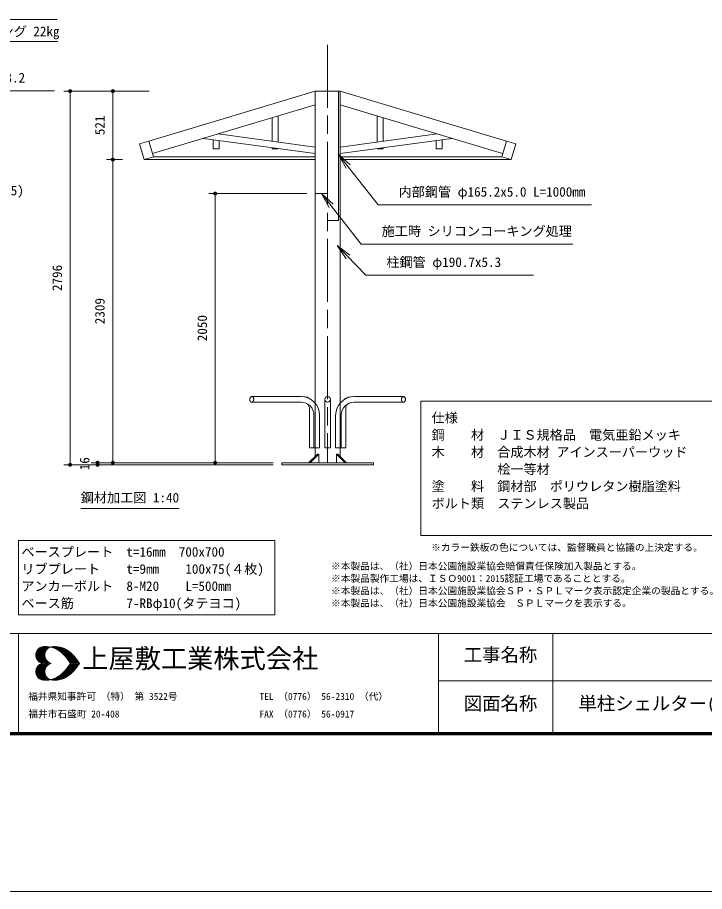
# Model space of a CAD drawing. Units: millimetres at full size, sheet at 1:40, with parts at other scales. Extents: x -800 to 17600, y -600 to 12480.
# Drawn here: x 6152 to 11386, y -600 to 6058 of the extents above; entities that cross this region are included whole.
import ezdxf
from ezdxf.enums import TextEntityAlignment as Align

# ---------------------------------------------------------------- set-up
doc = ezdxf.new("R2010")
doc.units = ezdxf.units.MM
doc.header["$LTSCALE"] = 40
doc.linetypes.add('CHAIN', pattern=[18.5, 12, -1.5, 3.5, -1.5])
for name, color, linetype, lineweight in [('D-BMK', 2, 'CHAIN', 13), ('D-STR', 1, 'Continuous', 13), ('D-STR-DIM', 7, 'Continuous', 13), ('D-STR-HTXT', 7, 'Continuous', 13), ('D-STR-TXT', 7, 'Continuous', 13), ('D-TTL', 7, 'Continuous', 70), ('D-TTL-FRAM', 7, 'Continuous', 13), ('D-TTL-TXT', 7, 'Continuous', 13), ('V-nasSTD', 5, 'Continuous', 13)]:
    doc.layers.add(name, color=color, linetype=linetype, lineweight=lineweight)
doc.layers.add('D-DOC', color=7, linetype='Continuous')
doc.styles.add('ＭＳ ゴシック', font='')
doc.styles.get('ＭＳ ゴシック').set_extended_font_data('MS Gothic')

# ---------------------------------------------------------------- blocks, each defined once
blk = doc.blocks.new('filled_dot')
at = {"color": 0, "linetype": 'Continuous', "lineweight": -2, "const_width": 1.25}
blk.add_lwpolyline([(-0.625, 0, 1), (0.625, 0, 1)], format="xyb", close=True, dxfattribs=at)
blk = doc.blocks.new('open_arrow')
at = {"color": 0, "linetype": 'Continuous', "lineweight": -2}
blk.add_lwpolyline([(7.5, 1.25), (0, 0), (7.5, -1.25)], dxfattribs=at)

msp = doc.modelspace()

# ---------------------------------------------------------------- linework, layer by layer
at = {"layer": 'D-BMK'}
msp.add_line((8514.68, 5850.43), (8514.68, 2666.43), dxfattribs=at)
at = {"layer": 'D-STR'}
for p, q in [((7152.6, 5116.71), (8419.33, 5496.73)), ((8419.33, 5496.73), (8610.03, 5496.73)), ((8419.33, 5496.73), (8419.33, 2713.62)), ((8610.03, 5496.73), (8610.03, 2713.62)), ((9876.75, 5116.71), (8610.03, 5496.73)), ((7181.34, 5020.93), (8419.33, 5392.33)), ((9848.01, 5020.93), (8610.03, 5392.33)), ((8092.18, 5294.18), (8092.18, 5115)), ((8137.18, 5307.68), (8137.18, 5108.9)), ((8892.18, 5307.68), (8892.18, 5108.9)), ((8937.18, 5294.18), (8937.18, 5115)), ((7568.3, 5137.02), (8419.33, 5021.58)), ((7642.18, 5127), (7642.18, 5056.85)), ((7680.88, 5170.79), (8419.33, 5070.63)), ((9348.47, 5170.79), (8610.03, 5070.63)), ((9461.05, 5137.02), (8610.03, 5021.58)), ((9387.18, 5127), (9387.18, 5056.85)), ((7687.18, 5120.89), (7687.18, 5056.85)), ((8092.18, 5065.96), (8092.18, 5056.85)), ((8137.18, 5059.85), (8137.18, 5056.85)), ((8892.18, 5059.85), (8892.18, 5056.85)), ((8937.18, 5065.96), (8937.18, 5056.85)), ((9342.18, 5120.89), (9342.18, 5056.85)), ((7188.52, 4996.98), (8419.33, 4996.98)), ((7642.18, 5056.85), (7687.18, 5056.85)), ((8092.18, 5056.85), (8137.18, 5056.85)), ((9840.83, 4996.98), (8610.03, 4996.98)), ((8937.18, 5056.85), (8892.18, 5056.85)), ((9387.18, 5056.85), (9342.18, 5056.85)), ((7116.68, 4975.43), (8419.33, 4975.43)), ((9912.67, 4975.43), (8610.03, 4975.43)), ((8419.33, 4716.43), (8514.68, 4716.43)), ((7936.84, 3170.43), (8310.81, 3170.43)), ((8493.33, 3149.08), (8493.33, 2780.43)), ((8536.03, 3149.08), (8536.03, 2780.43)), ((8718.54, 3170.43), (9092.51, 3170.43)), ((8310.81, 3127.73), (7933.83, 3127.73)), ((8312.14, 3127.73), (7933.83, 3127.73)), ((8717.21, 3127.73), (9095.53, 3127.73)), ((8718.54, 3127.73), (9095.53, 3127.73)), ((8493.33, 2780.43), (8536.03, 2780.43))]:
    msp.add_line(p, q, dxfattribs=at)
for points in [[(8598.03, 5496.73), (8598.03, 4512.43), (8514.68, 4512.43)], [(8410.81, 2780.43), (8376.63, 2780.43), (8376.63, 3077.73)], [(8618.54, 2780.43), (8652.73, 2780.43), (8652.73, 3077.73)], [(8453.51, 3027.73), (8453.51, 2780.43), (8410.81, 2780.43), (8410.81, 3027.73)], [(8575.84, 3027.73), (8575.84, 2780.43), (8618.54, 2780.43), (8618.54, 3027.73)], [(8370.26, 2666.43), (8436.81, 2730.43), (8447.25, 2730.43)], [(8380.7, 2666.43), (8447.25, 2730.43), (8447.25, 2666.43)], [(8582.1, 2666.43), (8582.1, 2730.43), (8648.65, 2666.43)], [(8659.09, 2666.43), (8592.54, 2730.43), (8582.1, 2730.43)]]:
    msp.add_lwpolyline(points, dxfattribs=at)
for points in [[(7080.77, 5095.16), (7152.6, 5116.71), (7188.52, 4996.98), (7116.68, 4975.43)], [(9948.59, 5095.16), (9876.75, 5116.71), (9840.83, 4996.98), (9912.67, 4975.43)], [(7936.43, 3169.93), (7934.93, 3169.93), (7933.43, 3169.93), (7931.93, 3169.18), (7930.43, 3168.43), (7929.68, 3167.68), (7928.18, 3166.18), (7926.68, 3165.43), (7925.93, 3163.93), (7924.43, 3162.43), (7923.68, 3160.93), (7922.93, 3158.68), (7922.18, 3157.18), (7922.18, 3154.93), (7921.43, 3152.68), (7921.43, 3150.43), (7921.43, 3148.93), (7921.43, 3146.68), (7921.43, 3144.43), (7922.18, 3142.18), (7922.18, 3140.68), (7922.93, 3138.43), (7923.68, 3136.93), (7924.43, 3135.43), (7925.93, 3133.93), (7926.68, 3132.43), (7928.18, 3130.93), (7929.68, 3130.18), (7930.43, 3128.68), (7931.93, 3127.93), (7933.43, 3127.93), (7934.93, 3127.18), (7936.43, 3127.18), (7937.93, 3127.18), (7939.43, 3127.93), (7940.93, 3127.93), (7942.43, 3128.68), (7943.93, 3130.18), (7944.68, 3130.93), (7946.18, 3132.43), (7946.93, 3133.93), (7948.43, 3135.43), (7949.18, 3136.93), (7949.93, 3138.43), (7950.68, 3140.68), (7950.68, 3142.18), (7951.43, 3144.43), (7951.43, 3146.68), (7951.43, 3148.93), (7951.43, 3150.43), (7951.43, 3152.68), (7950.68, 3154.93), (7950.68, 3157.18), (7949.93, 3158.68), (7949.18, 3160.93), (7948.43, 3162.43), (7946.93, 3163.93), (7946.18, 3165.43), (7944.68, 3166.18), (7943.93, 3167.68), (7942.43, 3168.43), (7940.93, 3169.18), (7939.43, 3169.93), (7937.93, 3169.93)], [(9092.18, 3169.93), (9090.68, 3169.93), (9089.18, 3169.93), (9087.68, 3169.18), (9086.18, 3168.43), (9084.68, 3167.68), (9083.93, 3166.18), (9082.43, 3165.43), (9081.68, 3163.93), (9080.18, 3162.43), (9079.43, 3160.93), (9078.68, 3158.68), (9077.93, 3157.18), (9077.93, 3154.93), (9077.18, 3152.68), (9077.18, 3150.43), (9077.18, 3148.93), (9077.18, 3146.68), (9077.18, 3144.43), (9077.93, 3142.18), (9077.93, 3140.68), (9078.68, 3138.43), (9079.43, 3136.93), (9080.18, 3135.43), (9081.68, 3133.93), (9082.43, 3132.43), (9083.93, 3130.93), (9084.68, 3130.18), (9086.18, 3128.68), (9087.68, 3127.93), (9089.18, 3127.93), (9090.68, 3127.18), (9092.18, 3127.18), (9093.68, 3127.18), (9095.18, 3127.93), (9096.68, 3127.93), (9098.18, 3128.68), (9098.93, 3130.18), (9100.43, 3130.93), (9101.93, 3132.43), (9102.68, 3133.93), (9104.18, 3135.43), (9104.93, 3136.93), (9105.68, 3138.43), (9106.43, 3140.68), (9106.43, 3142.18), (9107.18, 3144.43), (9107.18, 3146.68), (9107.18, 3148.93), (9107.18, 3150.43), (9107.18, 3152.68), (9106.43, 3154.93), (9106.43, 3157.18), (9105.68, 3158.68), (9104.93, 3160.93), (9104.18, 3162.43), (9102.68, 3163.93), (9101.93, 3165.43), (9100.43, 3166.18), (9098.93, 3167.68), (9098.18, 3168.43), (9096.68, 3169.18), (9095.18, 3169.93), (9093.68, 3169.93)], [(8164.68, 2666.43), (8864.68, 2666.43), (8864.68, 2650.43), (8164.68, 2650.43)]]:
    msp.add_lwpolyline(points, close=True, dxfattribs=at)
msp.add_circle((8514.68, 3149.08), 21.35, dxfattribs=at)
for centre, radius, start, end in [((8310.81, 3027.73), 142.7, 0, 90), ((8326.63, 3077.73), 92.7, 50.5194, 90), ((8718.54, 3027.73), 142.7, 90, 180), ((8702.73, 3077.73), 92.7, 90, 129.4806), ((8310.81, 3027.73), 100, 0, 90), ((8326.63, 3077.73), 50, 0, 47.36103), ((8718.54, 3027.73), 100, 90, 180), ((8702.73, 3077.73), 50, 132.63897, 180)]:
    msp.add_arc(centre, radius, start, end, dxfattribs=at)
at = {"layer": 'D-STR-DIM'}
for p, q in [((6950.68, 5496.73), (6504.86, 5496.73)), ((6552.86, 2650.43), (6552.86, 5496.73)), ((7153.79, 5496.73), (6829.79, 5496.73)), ((6877.79, 4975.43), (6877.79, 5496.73)), ((6950.68, 4975.43), (6829.79, 4975.43)), ((6950.68, 4975.43), (6829.79, 4975.43)), ((6877.79, 2666.43), (6877.79, 4975.43)), ((8355.33, 4716.43), (7609.79, 4716.43)), ((7657.79, 2666.43), (7657.79, 4716.43)), ((8100.68, 2666.43), (6713.81, 2666.43)), ((6761.81, 2666.43), (6761.81, 2650.43)), ((6950.68, 2666.43), (6829.79, 2666.43)), ((8100.68, 2666.43), (7609.79, 2666.43)), ((8100.68, 2650.43), (6504.86, 2650.43)), ((8100.68, 2650.43), (6713.81, 2650.43))]:
    msp.add_line(p, q, dxfattribs=at)
at = {"layer": 'D-STR-HTXT'}
msp.add_line((4402.93, 5874.03), (6457.92, 5874.03), dxfattribs=at)
for points in [[(4117.86, 5456.28), (4517.49, 6041.9), (4637.49, 6041.9), (6454.91, 6041.9)], [(4885.76, 5141.56), (5155.94, 5499.96), (5275.94, 5499.96), (6433.3, 5499.96)], [(8596.09, 5015.94), (8899.92, 4630.81), (9019.92, 4630.81), (10526.45, 4630.81)], [(8467, 4716.43), (8770.83, 4331.3), (8890.83, 4331.3), (10382, 4331.3)], [(8586.7, 4319.95), (8806.73, 4095.31), (8926.73, 4095.31), (10082.57, 4095.31)]]:
    msp.add_lwpolyline(points, dxfattribs=at)
at = {"layer": 'D-STR-TXT'}
msp.add_line((6633.93, 2317.12), (7383.93, 2317.12), dxfattribs=at)
at = {"layer": 'D-TTL'}
msp.add_lwpolyline([(600, 600), (600, 11280), (16200, 11280), (16200, 600)], close=True, dxfattribs=at)
at = {"layer": 'D-TTL-FRAM'}
for p, q in [((600, 1364.88), (16200, 1364.88)), ((6158.45, 1364.88), (6158.45, 600)), ((12758.45, 1004.88), (9358.45, 1004.88))]:
    msp.add_line(p, q, dxfattribs=at)
at = {"layer": 'D-TTL-FRAM', "color": 2}
for points in [[(9223.67, 3134.38), (11892.66, 3134.38), (11892.66, 2111.94), (9223.67, 2111.94)], [(6158.45, 2075.01), (8111.53, 2075.01), (8111.53, 1507.17), (6158.45, 1507.17)]]:
    msp.add_lwpolyline(points, close=True, dxfattribs=at)
at = {"layer": 'D-TTL-TXT'}
for p, q in [((9358.45, 1364.88), (9358.45, 600)), ((10231.92, 600), (10231.92, 1364.88)), ((6290.79, 1201.56), (6354.95, 1265.73)), ((6291.62, 1192.4), (6364.95, 1265.73)), ((6293.29, 1184.9), (6374.12, 1265.73)), ((6349.95, 1265.73), (6373.29, 1241.56)), ((6359.12, 1265.73), (6377.45, 1247.39)), ((6368.29, 1265.73), (6382.45, 1251.56)), ((6378.29, 1265.73), (6388.29, 1255.73)), ((6414.12, 1259.06), (6420.79, 1265.73)), ((6421.62, 1257.39), (6430.79, 1265.73)), ((6429.12, 1254.89), (6439.95, 1265.73)), ((6434.95, 1265.73), (6459.12, 1240.73)), ((6435.79, 1252.39), (6449.12, 1265.73)), ((6290.79, 1202.4), (6354.95, 1138.23)), ((6291.62, 1211.56), (6344.95, 1264.89)), ((6291.62, 1210.73), (6364.95, 1138.23)), ((6293.29, 1218.23), (6374.12, 1138.23)), ((6294.96, 1177.4), (6382.45, 1264.89)), ((6295.79, 1224.89), (6331.62, 1261.56)), ((6295.79, 1225.73), (6383.29, 1138.23)), ((6298.29, 1171.56), (6391.62, 1264.06)), ((6299.12, 1231.56), (6392.45, 1138.23)), ((6301.62, 1238.23), (6364.12, 1176.56)), ((6301.62, 1164.9), (6365.79, 1229.06)), ((6305.79, 1159.9), (6360.79, 1214.9)), ((6306.62, 1243.23), (6359.95, 1189.9)), ((6309.96, 1154.9), (6359.12, 1204.06)), ((6310.79, 1248.23), (6359.12, 1199.9)), ((6315.79, 1252.39), (6359.12, 1209.06)), ((6321.62, 1255.73), (6360.79, 1216.56)), ((6327.45, 1259.89), (6363.29, 1224.06)), ((6334.12, 1262.39), (6365.79, 1230.73)), ((6341.62, 1264.89), (6369.12, 1236.56)), ((6388.29, 1264.89), (6394.12, 1259.06)), ((6396.62, 1259.89), (6399.12, 1263.23)), ((6399.95, 1262.39), (6400.79, 1262.39)), ((6406.62, 1261.56), (6410.79, 1264.89)), ((6407.45, 1264.89), (6411.62, 1259.89)), ((6416.62, 1264.89), (6425.79, 1255.73)), ((6425.79, 1264.89), (6439.95, 1250.73)), ((6442.45, 1249.06), (6457.45, 1264.06)), ((6444.12, 1264.89), (6571.62, 1138.23)), ((6448.29, 1245.73), (6464.95, 1263.23)), ((6454.12, 1264.89), (6580.78, 1138.23)), ((6454.95, 1243.23), (6473.28, 1261.56)), ((6460.79, 1239.06), (6480.78, 1259.89)), ((6464.95, 1263.23), (6589.95, 1138.23)), ((6465.78, 1235.73), (6488.28, 1257.39)), ((6471.62, 1231.56), (6495.78, 1255.73)), ((6476.62, 1261.56), (6599.95, 1138.23)), ((6476.62, 1227.39), (6502.45, 1252.39)), ((6482.45, 1223.23), (6509.12, 1249.89)), ((6487.45, 1219.06), (6514.95, 1247.39)), ((6489.95, 1257.39), (6609.11, 1138.23)), ((6492.45, 1214.9), (6521.62, 1244.06)), ((6496.62, 1209.9), (6527.45, 1240.73)), ((6501.62, 1205.73), (6533.28, 1236.56)), ((6504.12, 1252.39), (6618.28, 1138.23)), ((6506.62, 1200.73), (6538.28, 1233.23)), ((6510.78, 1195.73), (6544.12, 1229.06)), ((6515.78, 1190.73), (6549.12, 1224.06)), ((6519.95, 1185.73), (6554.12, 1219.9)), ((6522.45, 1243.23), (6614.11, 1152.4)), ((6524.12, 1180.73), (6559.12, 1215.73)), ((6528.28, 1175.73), (6564.12, 1211.56)), ((6532.45, 1170.73), (6569.12, 1206.56)), ((6536.62, 1164.9), (6574.12, 1201.56)), ((6560.78, 1214.9), (6583.28, 1191.56)), ((6290.79, 1073.23), (6354.95, 1137.4)), ((6291.62, 1191.56), (6345.79, 1138.23)), ((6291.62, 1064.9), (6364.95, 1137.4)), ((6291.62, 1084.06), (6345.79, 1137.4)), ((6293.29, 1057.4), (6374.12, 1137.4)), ((6294.96, 1179.9), (6334.12, 1139.9)), ((6294.96, 1095.73), (6334.12, 1135.73)), ((6295.79, 1049.9), (6383.29, 1137.4)), ((6299.12, 1044.07), (6392.45, 1137.4)), ((6314.96, 1150.73), (6359.12, 1194.9)), ((6320.79, 1146.56), (6361.62, 1187.4)), ((6326.62, 1143.23), (6363.29, 1179.9)), ((6326.62, 1132.4), (6363.29, 1095.73)), ((6333.29, 1139.9), (6365.79, 1173.23)), ((6333.29, 1135.73), (6365.79, 1102.4)), ((6339.95, 1138.23), (6369.12, 1166.56)), ((6339.95, 1137.4), (6369.12, 1109.06)), ((6349.95, 1138.23), (6373.29, 1161.56)), ((6349.95, 1137.4), (6373.29, 1114.06)), ((6359.12, 1138.23), (6377.45, 1156.56)), ((6359.12, 1137.4), (6377.45, 1119.06)), ((6368.29, 1138.23), (6381.62, 1151.56)), ((6368.29, 1137.4), (6381.62, 1124.06)), ((6377.45, 1138.23), (6387.45, 1147.4)), ((6377.45, 1137.4), (6387.45, 1128.23)), ((6387.45, 1138.23), (6393.29, 1144.06)), ((6387.45, 1137.4), (6393.29, 1131.56)), ((6396.62, 1138.23), (6399.95, 1140.73)), ((6396.62, 1137.4), (6399.95, 1134.9)), ((6399.12, 1140.73), (6402.45, 1138.23)), ((6399.12, 1134.9), (6402.45, 1137.4)), ((6405.79, 1138.23), (6406.62, 1138.23)), ((6405.79, 1137.4), (6406.62, 1137.4)), ((6444.12, 1010.73), (6571.62, 1137.4)), ((6454.12, 1010.73), (6580.78, 1137.4)), ((6464.95, 1012.4), (6589.95, 1137.4)), ((6476.62, 1014.07), (6599.95, 1137.4)), ((6489.95, 1018.23), (6609.11, 1137.4)), ((6504.12, 1023.23), (6618.28, 1137.4)), ((6540.78, 1159.9), (6578.28, 1197.4)), ((6540.78, 1159.06), (6561.62, 1138.23)), ((6540.78, 1116.56), (6561.62, 1137.4)), ((6544.12, 1154.06), (6582.45, 1192.4)), ((6548.28, 1148.23), (6587.45, 1187.4)), ((6551.62, 1142.4), (6591.62, 1182.4)), ((6551.62, 1133.23), (6591.62, 1093.23)), ((6556.62, 1138.23), (6595.78, 1177.4)), ((6556.62, 1137.4), (6595.78, 1098.23)), ((6565.78, 1138.23), (6599.95, 1171.56)), ((6565.78, 1137.4), (6599.95, 1104.06)), ((6575.78, 1138.23), (6604.12, 1166.56)), ((6575.78, 1137.4), (6604.12, 1109.06)), ((6584.95, 1138.23), (6608.28, 1160.73)), ((6584.95, 1137.4), (6608.28, 1114.9)), ((6594.12, 1138.23), (6611.61, 1155.73)), ((6594.12, 1137.4), (6611.61, 1119.9)), ((6603.28, 1138.23), (6615.78, 1149.9)), ((6603.28, 1137.4), (6615.78, 1125.73)), ((6613.28, 1138.23), (6619.11, 1144.06)), ((6613.28, 1137.4), (6619.11, 1131.56)), ((6622.45, 1138.23), (6623.28, 1138.23)), ((6622.45, 1137.4), (6623.28, 1137.4)), ((6290.79, 1074.07), (6354.95, 1009.9)), ((6291.62, 1083.23), (6364.95, 1009.9)), ((6293.29, 1090.73), (6374.12, 1009.9)), ((6294.96, 1098.23), (6382.45, 1010.73)), ((6298.29, 1104.06), (6391.62, 1011.57)), ((6301.62, 1110.73), (6365.79, 1046.57)), ((6301.62, 1037.4), (6364.12, 1099.06)), ((6305.79, 1115.73), (6360.79, 1060.73)), ((6306.62, 1032.4), (6359.95, 1085.73)), ((6309.96, 1120.73), (6359.12, 1071.57)), ((6310.79, 1027.4), (6359.12, 1075.73)), ((6314.96, 1124.9), (6359.12, 1080.73)), ((6315.79, 1023.23), (6359.12, 1066.57)), ((6320.79, 1129.06), (6361.62, 1088.23)), ((6496.62, 1065.73), (6527.45, 1034.9)), ((6501.62, 1069.9), (6533.28, 1039.07)), ((6506.62, 1074.9), (6538.28, 1042.4)), ((6510.78, 1079.9), (6544.12, 1046.57)), ((6515.78, 1084.9), (6549.12, 1051.57)), ((6519.95, 1089.9), (6554.12, 1055.73)), ((6522.45, 1032.4), (6614.11, 1123.23)), ((6524.12, 1094.9), (6559.12, 1059.9)), ((6528.28, 1099.9), (6564.12, 1064.07)), ((6532.45, 1104.9), (6569.12, 1069.07)), ((6536.62, 1110.73), (6574.12, 1074.07)), ((6540.78, 1115.73), (6578.28, 1078.23)), ((6544.12, 1121.56), (6582.45, 1083.23)), ((6548.28, 1127.4), (6587.45, 1088.23)), ((6560.78, 1060.73), (6583.28, 1084.06)), ((6291.62, 1064.07), (6344.95, 1010.73)), ((6295.79, 1050.73), (6331.62, 1014.07)), ((6321.62, 1019.9), (6360.79, 1059.07)), ((6327.45, 1015.73), (6363.29, 1051.57)), ((6334.12, 1013.23), (6365.79, 1044.9)), ((6341.62, 1010.73), (6369.12, 1039.07)), ((6349.95, 1009.9), (6373.29, 1034.07)), ((6359.12, 1009.9), (6377.45, 1028.23)), ((6368.29, 1009.9), (6382.45, 1024.07)), ((6378.29, 1009.9), (6388.29, 1019.9)), ((6388.29, 1010.73), (6394.12, 1016.57)), ((6396.62, 1015.73), (6399.12, 1012.4)), ((6399.95, 1013.23), (6400.79, 1013.23)), ((6406.62, 1014.07), (6410.79, 1010.73)), ((6407.45, 1010.73), (6411.62, 1015.73)), ((6414.12, 1016.57), (6420.79, 1009.9)), ((6416.62, 1010.73), (6425.79, 1019.9)), ((6421.62, 1018.23), (6430.79, 1009.9)), ((6425.79, 1010.73), (6439.95, 1024.9)), ((6429.12, 1020.73), (6439.95, 1009.9)), ((6434.95, 1009.9), (6459.12, 1034.9)), ((6435.79, 1023.23), (6449.12, 1009.9)), ((6442.45, 1026.57), (6457.45, 1011.57)), ((6448.29, 1029.9), (6464.95, 1012.4)), ((6454.95, 1032.4), (6473.28, 1014.07)), ((6460.79, 1036.57), (6480.78, 1015.73)), ((6465.78, 1039.9), (6488.28, 1018.23)), ((6471.62, 1044.07), (6495.78, 1019.9)), ((6476.62, 1048.23), (6502.45, 1023.23)), ((6482.45, 1052.4), (6509.12, 1025.73)), ((6487.45, 1056.57), (6514.95, 1028.23)), ((6492.45, 1060.73), (6521.62, 1031.57))]:
    msp.add_line(p, q, dxfattribs=at)
for centre, radius, start, end in [((6364.74, 1078.44), 187.96, 58.71735, 97.79751), ((6433.21, 1078.44), 187.96, 58.71735, 97.79751), ((6356.44, 1201.38), 65.57, 105.2024, 254.7976), ((6424.91, 1201.38), 65.57, 105.2024, 254.7976), ((6267.99, 967.68), 333.81, 30.69974, 54.3922), ((6336.46, 967.68), 333.81, 30.69974, 54.3922), ((6356.44, 1074.83), 65.57, 105.2024, 254.7976), ((6424.91, 1074.83), 65.57, 105.2024, 254.7976), ((6267.99, 1308.53), 333.81, 305.6078, 329.30026), ((6336.46, 1308.53), 333.81, 305.6078, 329.30026), ((6364.74, 1197.77), 187.96, 262.20249, 301.28265), ((6433.21, 1197.77), 187.96, 262.20249, 301.28265)]:
    msp.add_arc(centre, radius, start, end, dxfattribs=at)
at = {"layer": 'V-nasSTD'}
msp.add_lwpolyline([(-800, -600), (-800, 12480), (17600, 12480), (17600, -600)], close=True, dxfattribs=at)

# ---------------------------------------------------------------- block references
at = {"layer": 'D-STR-DIM', "xscale": 12, "yscale": 12}
for p, rotation in [((6552.86, 5496.73), 270), ((6877.79, 5496.73), 270), ((6877.79, 4975.43), 90), ((6877.79, 4975.43), 270), ((7657.79, 4716.43), 270), ((6552.86, 2650.43), 90), ((6761.81, 2666.43), 270), ((6761.81, 2650.43), 90), ((6877.79, 2666.43), 90), ((7657.79, 2666.43), 90)]:
    msp.add_blockref('filled_dot', p, dxfattribs=dict(at, rotation=rotation))
at = {"layer": 'D-STR-HTXT', "xscale": 16, "yscale": 16}
for p, rotation in [((8596.09, 5015.94), 308.3), ((8467, 4716.43), 308.3), ((8586.7, 4319.95), 314.4)]:
    msp.add_blockref('open_arrow', p, dxfattribs=dict(at, rotation=rotation))

# ---------------------------------------------------------------- texts
at = {"layer": 'D-DOC', "style": 'ＭＳ ゴシック'}
for s, height, p in [('仕様', 73.31, (9307.06, 3045.29)), ('鋼\u3000\u3000材\u3000ＪＩＳ規格品\u3000電気亜鉛メッキ', 73.31, (9307.06, 2914.82)), ('木\u3000\u3000材\u3000合成木材 アインスーパーウッド', 73.31, (9307.06, 2784.35)), ('\u3000\u3000\u3000\u3000\u3000桧一等材', 73.31, (9307.06, 2653.88)), ('塗\u3000\u3000料\u3000鋼材部\u3000ポリウレタン樹脂塗料', 73.31, (9307.06, 2523.41)), ('ボルト類\u3000ステンレス製品', 73.31, (9307.06, 2392.94)), ('ベースプレート\u3000t=16mm\u3000700x700', 73.31, (6181.4, 2023.81)), ('※カラー鉄板の色については、監督職員と協議の上決定する。', 52.79, (9303.71, 2046.75)), ('リブプレート\u3000\u3000t=9mm\u3000\u3000100x75(４枚)', 73.31, (6181.4, 1893.34)), ('※本製品は、（社）日本公園施設業協会賠償責任保険加入製品とする。', 52.79, (8540.76, 1904.72)), ('※本製品製作工場は、ＩＳＯ9001：2015認証工場であることとする。', 52.79, (8540.76, 1810.78)), ('アンカーボルト\u30008-M20\u3000\u3000L=500mm', 73.31, (6181.4, 1762.87)), ('※本製品は、（社）日本公園施設業協会ＳＰ・ＳＰＬマーク表示認定企業の製品とする。', 52.79, (8540.76, 1716.84)), ('ベース筋\u3000\u3000\u3000\u30007-RBφ10(タテヨコ)', 73.31, (6181.4, 1632.4)), ('※本製品は、（社）日本公園施設業協会\u3000ＳＰＬマークを表示する。', 52.79, (8540.76, 1622.9))]:
    msp.add_text(s, height=height, dxfattribs=at).set_placement(p, align=Align.TOP_LEFT)
at = {"layer": 'D-STR-DIM', "style": 'ＭＳ ゴシック'}
for s, p in [('521', (6742.28, 5236.08)), ('2796', (6417.35, 4073.58)), ('2309', (6742.28, 3820.93)), ('2050', (7522.28, 3691.43)), ('16', (6626.3, 2658.43))]:
    msp.add_text(s, height=73.31, rotation=90, dxfattribs=at).set_placement(p, align=Align.TOP_CENTER)
at = {"layer": 'D-STR-HTXT', "style": 'ＭＳ ゴシック'}
for s, p in [('下  地:アスファルトルーフィング 22kg', (4673, 5988.51)), ('鋼管 □-125x75x3.2', (5311.45, 5635.47)), ('(銅板巻き t=0.35)', (5351.25, 4776.41)), ('内部鋼管 φ165.2x5.0 L=1000mm', (9055.43, 4766.32)), ('施工時 シリコンコーキング処理', (8926.34, 4466.81)), ('柱鋼管 φ190.7x5.3', (8962.24, 4230.82))]:
    msp.add_text(s, height=73.31, dxfattribs=at).set_placement(p, align=Align.TOP_LEFT)
at = {"layer": 'D-STR-TXT', "style": 'ＭＳ ゴシック'}
msp.add_text('鋼材加工図 1:40', height=73.31, dxfattribs=at).set_placement((6633.93, 2437.12), align=Align.TOP_LEFT)
at = {"layer": 'D-TTL-TXT', "style": 'ＭＳ ゴシック'}
for s, height, p in [('上屋敷工業株式会社', 146.6, (6644.53, 1057.64)), ('工事名称', 102.6, (9552.32, 1121.21)), ('福井県知事許可 （特） 第 3522号', 52.79, (6232.59, 843.96)), ('TEL （0776） 56-2310 （代）', 52.79, (7995.2, 843.96)), ('図面名称', 102.6, (9552.32, 750.8)), ('単柱シェルター(ベンチ付)(RA-019)', 102.6, (10425.79, 750.8)), ('福井市石盛町 20-408', 52.79, (6234.05, 709.63)), ('FAX （0776） 56-0917', 52.79, (7995.2, 709.63))]:
    msp.add_text(s, height=height, dxfattribs=at).set_placement(p, align=Align.BOTTOM_LEFT)

doc.saveas('drawing.dxf')
